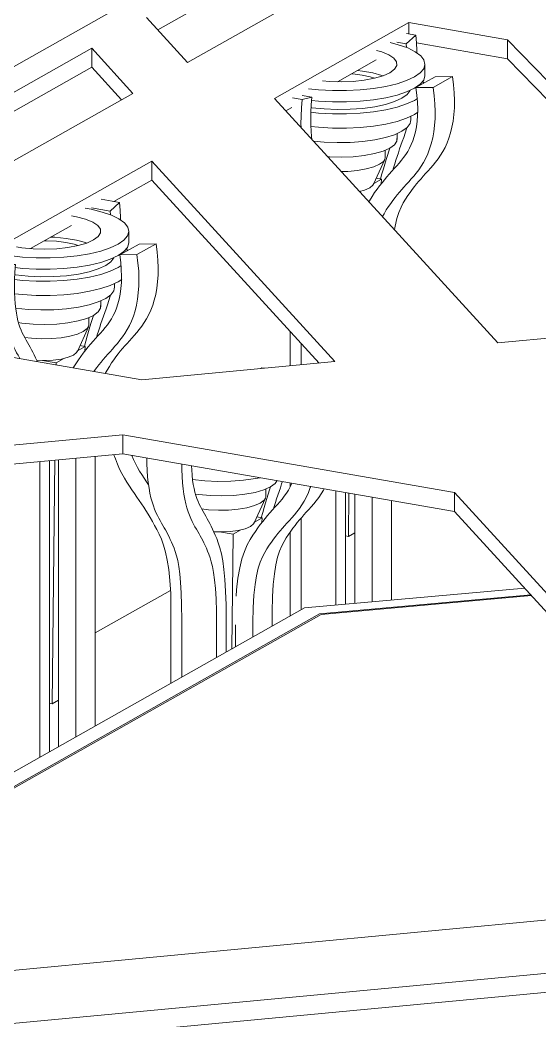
# Model space of a CAD drawing. Header units: millimetres. Extents: x -46414 to 39435, y -16675 to 32999.
# Drawn here: x -37234 to -34626, y -6476 to -1455 of the extents above; entities that cross this region are included whole.
import ezdxf

# ---------------------------------------------------------------- set-up
doc = ezdxf.new("R2010")
doc.units = ezdxf.units.MM
for name, color, linetype, lineweight in [('A-FLOR', 192, 'Continuous', 9), ('A-GENM', 13, 'Continuous', 9), ('I-WALL', 2, 'Continuous', 9)]:
    doc.layers.add(name, color=color, linetype=linetype, lineweight=lineweight)

# ---------------------------------------------------------------- blocks, each defined once
blk = doc.blocks.new('Family1 - Family1-218933-3D 2')
at = {"layer": 'A-GENM'}
for p, q in [((-31985.1, 1294), (-43827.3, -5394.6)), ((-35735, -1296.1), (-36392.9, -1667.7)), ((-36199.4, -1310.4), (-36542.4, -1504.1)), ((-36392.9, -1667.7), (-36599.6, -1441.4)), ((-35957.2, -1848.1), (-35284, -1467.9)), ((-35284, -1467.9), (-34788.1, -1554.1)), ((-35284, -1524.2), (-35284, -1467.9)), ((-34788.1, -1554.1), (-33442.9, -2943.1)), ((-34788.1, -1649.1), (-34788.1, -1554.1)), ((-39167.7, -2891.9), (-36873.9, -1596.4)), ((-36873.9, -1596.4), (-36667.2, -1822.7)), ((-36873.9, -1691.3), (-36873.9, -1596.4)), ((-34788.1, -1649.1), (-35245.4, -1569.5)), ((-35446.8, -1654.8), (-35640.7, -1764.3)), ((-33527.2, -2951.1), (-34788.1, -1649.1)), ((-36873.9, -1691.3), (-39039.2, -2914.3)), ((-36724.4, -1855), (-36873.9, -1691.3)), ((-36667.2, -1822.7), (-38703.3, -2972.7)), ((-34836.8, -3074.5), (-35957.2, -1848.1)), ((-35870.3, -1894), (-35900, -1910.8)), ((-38070.4, -3008.1), (-36573.4, -2162.5)), ((-36573.4, -2162.5), (-35654.3, -3168.5)), ((-36573.4, -2257.5), (-36573.4, -2162.5)), ((-36573.4, -2257.5), (-36763.1, -2364.6)), ((-35734.2, -3176.1), (-36573.4, -2257.5)), ((-36975.8, -2484.8), (-37181.7, -2601)), ((-33442.9, -2943.1), (-34836.8, -3074.5)), ((-36622.7, -3259.8), (-38070.4, -3008.1)), ((-35654.3, -3168.5), (-36622.7, -3259.8)), ((-39063, -3756.9), (-36717.6, -3535.9)), ((-36717.6, -3535.9), (-35054.5, -3825.1)), ((-36717.6, -3535.9), (-36717.6, -3630.9)), ((-36717.6, -3630.9), (-39063, -3851.8)), ((-35054.5, -3920), (-36717.6, -3630.9)), ((-35054.5, -3825.1), (-33214.1, -5839.5)), ((-35054.5, -3920), (-35054.5, -3825.1)), ((-33293.9, -5847), (-35054.5, -3920)), ((-33214.1, -5839.5), (-38437.7, -6331.7)), ((-37441.1, -6505), (-32989.3, -6085.5)), ((-32989.3, -6180.5), (-37086.9, -6566.5))]:
    blk.add_line(p, q, dxfattribs=at)
blk = doc.blocks.new('Family8 - COLUMN-V25-3D 2')
at = {"layer": 'A-GENM'}
for p, q in [((-36734.4, -2369.6), (-36827.3, -2353.4)), ((-36875.1, -2396.9), (-36782.2, -2413.1)), ((-36734.4, -2369.6), (-36782.2, -2413.1)), ((-36782.2, -2413.1), (-36780.5, -2432.5)), ((-36688.5, -2571.8), (-36688.5, -2514.8)), ((-36636.9, -2578.4), (-36733.8, -2633.1)), ((-36699.6, -2602), (-36694.1, -2610.8)), ((-36647.7, -2631.6), (-36550.8, -2576.9)), ((-36636.9, -2578.4), (-36550.8, -2576.9)), ((-36647.7, -2631.6), (-36733.8, -2633.1)), ((-37398.1, -2675.8), (-37304.6, -2692)), ((-37256.8, -2681.5), (-37350.3, -2665.3)), ((-37256.8, -2681.5), (-37304.6, -2692)), ((-36726.1, -2686.9), (-36741.9, -2696.8)), ((-36723.8, -2756.5), (-36741.9, -2768)), ((-36759.7, -2798.4), (-36759.7, -2776.4)), ((-36828.7, -2893.1), (-36828.7, -2863.5)), ((-36887.9, -2983.3), (-36887.9, -2946.9)), ((-36946.2, -3117.5), (-36890.1, -2993.2)), ((-36945.5, -3113.6), (-36907.4, -3092.1)), ((-36907.4, -3092.1), (-36933.6, -3087.6)), ((-36907.4, -3092.1), (-36908.3, -3115.3)), ((-37120.4, -3162.6), (-37053, -3174.3)), ((-37053, -3174.3), (-37014, -3152.3)), ((-37053.1, -3184.9), (-37053, -3174.3)), ((-37072.4, -4884.4), (-37058.5, -3663)), ((-37040.5, -3661.3), (-37040.5, -5100.5)), ((-36953.1, -5051.2), (-36953.1, -3653)), ((-36856.2, -3643.9), (-36856.2, -4996.4)), ((-37364.2, -3691.8), (-37364.2, -5283.4)), ((-37309.7, -5252.6), (-37309.7, -3686.6)), ((-37135.1, -3670.2), (-37135.1, -5154)), ((-37086.6, -3665.6), (-37086.6, -5126.6)), ((-37040.5, -4866.3), (-37072.4, -4884.4)), ((-37072.4, -4884.4), (-37086.6, -4881.9))]:
    blk.add_line(p, q, dxfattribs=at)
for points in [[(-36907.1, -2398.5, 0), (-36877.2, -2404.2, 0), (-36822.3, -2417.9, 0), (-36775.4, -2434.2, 0), (-36737.6, -2452.7, 0), (-36710.1, -2472.9, 0), (-36693.6, -2494.3, 0), (-36688.6, -2516.2, 0), (-36695.1, -2538.1, 0), (-36713, -2559.4, 0), (-36741.9, -2579.4, 0)], [(-36729, -2459, 0), (-36729.4, -2447.3, 0), (-36731.3, -2408.8, 0), (-36734.4, -2369.6, 0)], [(-36975.1, -2436.9, 0), (-36949.9, -2441.8, 0), (-36905, -2454, 0), (-36869.3, -2468.9, 0), (-36844.1, -2485.8, 0), (-36830.8, -2504, 0), (-36829.8, -2522.6, 0), (-36841.1, -2541, 0), (-36864.4, -2558.1, 0)], [(-36864.4, -2558.1, 0), (-36898.5, -2573.4, 0), (-36942.1, -2586.1, 0), (-36993.1, -2595.7, 0), (-37049.4, -2601.8, 0), (-37108.4, -2604, 0), (-37167.7, -2602.4, 0), (-37224.6, -2596.9, 0), (-37251.3, -2592.8, 0)], [(-37080.6, -2543.6, 0), (-37058.9, -2544.7, 0), (-37002, -2550.1, 0), (-36949.9, -2559.2, 0), (-36905, -2571.4, 0), (-36899, -2573.5, 0)], [(-36741.9, -2579.4, 0), (-36780.9, -2597.7, 0), (-36828.9, -2613.7, 0), (-36884.7, -2627, 0), (-36946.8, -2637.3, 0), (-37013.3, -2644.2, 0), (-37082.6, -2647.6, 0), (-37152.8, -2647.4, 0), (-37221.9, -2643.5, 0), (-37288, -2636.2, 0), (-37320.3, -2631.1, 0)], [(-37112.4, -2561.6, 0), (-37100.3, -2561.7, 0), (-37050.5, -2564.4, 0), (-37003.9, -2570.4, 0), (-36962.8, -2579.6, 0), (-36942.5, -2586.1, 0)], [(-36550.8, -2576.9, 0), (-36545.2, -2618.9, 0), (-36541.8, -2659, 0), (-36540.4, -2697.3, 0), (-36541, -2733.7, 0), (-36543.4, -2768.1, 0), (-36547.5, -2800.6, 0), (-36553.1, -2831, 0), (-36560.1, -2859.5, 0), (-36568.3, -2885.9, 0), (-36577.6, -2910.2, 0), (-36587.9, -2932.6, 0), (-36599, -2953.3, 0), (-36610.7, -2972.4, 0), (-36622.9, -2990.1, 0), (-36635.4, -3006.6, 0), (-36648, -3022, 0), (-36660.7, -3036.6, 0), (-36673.1, -3050.5, 0), (-36685.3, -3063.9, 0), (-36697, -3077, 0), (-36708.4, -3089.9, 0), (-36719.6, -3102.8, 0), (-36730.6, -3116, 0), (-36741.4, -3129.6, 0), (-36752.3, -3143.8, 0), (-36763.3, -3158.9, 0), (-36774.4, -3174.9, 0), (-36785.7, -3192.1, 0), (-36797.2, -3211.1, 0), (-36805.8, -3227.6, 0)], [(-36741.9, -2636.4, 0), (-36713, -2616.4, 0), (-36695.1, -2595.1, 0), (-36688.6, -2573.2, 0), (-36688.5, -2571.8, 0)], [(-37258.4, -2696.9, 0), (-37221.9, -2700.5, 0), (-37152.8, -2704.3, 0), (-37082.6, -2704.6, 0), (-37013.3, -2701.2, 0), (-36946.8, -2694.3, 0), (-36884.7, -2684, 0), (-36828.9, -2670.7, 0), (-36780.9, -2654.7, 0), (-36741.9, -2636.4, 0)], [(-36733.8, -2633.1, 0), (-36728.8, -2670.9, 0), (-36725.8, -2706.7, 0), (-36724.7, -2740.4, 0), (-36725.4, -2772.1, 0), (-36727.7, -2801.8, 0), (-36731.4, -2829.3, 0), (-36736.3, -2854.8, 0), (-36742.3, -2878.2, 0), (-36749.3, -2899.4, 0), (-36757.1, -2918.7, 0), (-36765.7, -2936.6, 0), (-36775, -2953.1, 0), (-36784.9, -2968.7, 0), (-36795.5, -2983.5, 0), (-36806.6, -2997.7, 0), (-36818.3, -3011.5, 0), (-36830.3, -3025.1, 0), (-36842.7, -3038.8, 0), (-36855.2, -3052.6, 0), (-36867.5, -3066.5, 0), (-36879.7, -3080.5, 0), (-36891.9, -3094.9, 0), (-36904, -3109.8, 0), (-36916.3, -3125.5, 0), (-36928.5, -3142.1, 0), (-36941, -3159.8, 0), (-36953.6, -3178.7, 0), (-36966.7, -3199.9, 0)], [(-36863.2, -3217.9, 0), (-36860.2, -3213.6, 0), (-36849.2, -3198.5, 0), (-36838.3, -3184.3, 0), (-36827.4, -3170.7, 0), (-36816.4, -3157.5, 0), (-36805.3, -3144.6, 0), (-36793.9, -3131.7, 0), (-36782.1, -3118.6, 0), (-36770, -3105.2, 0), (-36757.5, -3091.3, 0), (-36744.9, -3076.8, 0), (-36732.3, -3061.3, 0), (-36719.8, -3044.8, 0), (-36707.6, -3027.1, 0), (-36695.9, -3008, 0), (-36684.8, -2987.3, 0), (-36674.5, -2964.9, 0), (-36665.2, -2940.6, 0), (-36656.9, -2914.2, 0), (-36650, -2885.7, 0), (-36644.4, -2855.3, 0), (-36640.3, -2822.8, 0), (-36637.9, -2788.4, 0), (-36637.3, -2752, 0), (-36638.6, -2713.7, 0), (-36642.1, -2673.6, 0), (-36647.7, -2631.6, 0)], [(-36763, -2647.3, 0), (-36777.9, -2667.2, 0), (-36804.1, -2686, 0)], [(-37304.6, -2692, 0), (-37307.7, -2734.8, 0), (-37309.6, -2775.4, 0), (-37310.3, -2813.9, 0), (-37310, -2850.2, 0), (-37308.7, -2884.3, 0), (-37306.4, -2916.2, 0), (-37303.3, -2945.9, 0), (-37299.4, -2973.3, 0), (-37294.9, -2998.6, 0), (-37289.7, -3021.6, 0), (-37284, -3042.6, 0), (-37277.8, -3061.7, 0), (-37271.3, -3079.2, 0), (-37264.6, -3095.2, 0), (-37257.6, -3109.9, 0), (-37250.6, -3123.6, 0), (-37243.6, -3136.5, 0), (-37236.7, -3148.6, 0), (-37233.8, -3153.6, 0)], [(-36741.9, -2696.8, 0), (-36780.9, -2715.1, 0), (-36828.9, -2731.1, 0), (-36884.7, -2744.4, 0), (-36946.8, -2754.7, 0), (-37013.3, -2761.6, 0), (-37082.6, -2765, 0), (-37152.8, -2764.7, 0), (-37221.9, -2760.9, 0), (-37261.9, -2756.9, 0)], [(-37146.4, -3168.6, 0), (-37148.7, -3163.4, 0), (-37155.6, -3148.5, 0), (-37162.3, -3134.5, 0), (-37169.1, -3121.2, 0), (-37175.8, -3108.5, 0), (-37182.6, -3096.2, 0), (-37189.4, -3084.1, 0), (-37196.4, -3072.1, 0), (-37203.2, -3060.1, 0), (-37209.9, -3048.1, 0), (-37216.4, -3035.9, 0), (-37222.5, -3023.3, 0), (-37228.4, -3010, 0), (-37233.9, -2995.8, 0), (-37239.1, -2980.5, 0), (-37243.9, -2963.9, 0), (-37248.2, -2945.7, 0), (-37252, -2925.4, 0), (-37255.4, -2902.9, 0), (-37258.1, -2878.1, 0), (-37260.2, -2851, 0), (-37261.4, -2821.7, 0), (-37261.8, -2790.1, 0), (-37261.2, -2756.2, 0), (-37259.6, -2720, 0), (-37256.8, -2681.5, 0)], [(-36804.1, -2686, 0), (-36840.9, -2702.8, 0), (-36887, -2717.3, 0), (-36940.7, -2728.9, 0), (-37000.4, -2737.2, 0), (-37063.9, -2741.9, 0), (-37129, -2742.9, 0), (-37193.6, -2740.1, 0), (-37255.5, -2733.6, 0), (-37260.4, -2732.9, 0)], [(-37476.4, -2926.3, 0), (-37487, -2911, 0), (-37499, -2893.1, 0), (-37510.6, -2875.3, 0), (-37521.8, -2857.2, 0), (-37532.3, -2838.7, 0), (-37542.3, -2819.7, 0), (-37548, -2808, 0)], [(-37408.4, -3123.2, 0), (-37411.3, -3118.3, 0), (-37418.2, -3106.1, 0), (-37425.2, -3093.3, 0), (-37432.2, -3079.6, 0), (-37439.2, -3064.8, 0), (-37445.9, -3048.8, 0), (-37452.4, -3031.4, 0), (-37458.6, -3012.2, 0), (-37464.3, -2991.3, 0), (-37469.5, -2968.2, 0), (-37474, -2943, 0), (-37477.9, -2915.5, 0), (-37481, -2885.8, 0), (-37483.3, -2853.9, 0), (-37484.6, -2819.8, 0), (-37484.9, -2783.5, 0), (-37484.8, -2772.4, 0)], [(-36741.9, -2768, 0), (-36780.9, -2786.3, 0), (-36828.9, -2802.3, 0), (-36884.7, -2815.6, 0), (-36946.8, -2825.9, 0), (-37013.3, -2832.8, 0), (-37082.6, -2836.2, 0), (-37152.8, -2836, 0), (-37221.9, -2832.1, 0), (-37261.7, -2828.2, 0)], [(-36760.1, -2793.1, 0), (-36763, -2813.6, 0), (-36777.9, -2833.5, 0), (-36804.1, -2852.2, 0)], [(-37620.5, -2848.9, 0), (-37609.7, -2870.2, 0), (-37597.5, -2892.2, 0), (-37585, -2913, 0), (-37572.4, -2932.9, 0), (-37559.7, -2951.9, 0), (-37547.3, -2970.1, 0), (-37535.1, -2987.7, 0), (-37523.4, -3004.8, 0), (-37512, -3021.7, 0), (-37500.8, -3038.5, 0), (-37489.9, -3055.5, 0), (-37479, -3072.9, 0), (-37468.1, -3090.9, 0), (-37457.1, -3109.8, 0), (-37454.1, -3115.1, 0)], [(-36804.1, -2852.2, 0), (-36840.9, -2869.1, 0), (-36887, -2883.6, 0), (-36940.7, -2895.1, 0), (-37000.4, -2903.4, 0), (-37063.9, -2908.1, 0), (-37129, -2909.1, 0), (-37193.6, -2906.3, 0), (-37255.5, -2899.9, 0)], [(-36849.8, -3046.5, 0), (-36846.2, -3034.7, 0), (-36840.2, -3015.2, 0), (-36834.1, -2996.3, 0), (-36828, -2977.8, 0), (-36821.9, -2959.4, 0), (-36815.5, -2940.9, 0), (-36809, -2922.1, 0), (-36802.3, -2902.8, 0), (-36795.4, -2882.9, 0), (-36788.3, -2862.1, 0), (-36781.3, -2840.5, 0), (-36779.5, -2834.7, 0)], [(-36829.2, -2887.5, 0), (-36829.8, -2900.9, 0), (-36841.1, -2919.2, 0), (-36864.4, -2936.4, 0)], [(-36864.4, -2936.4, 0), (-36898.5, -2951.7, 0), (-36942.1, -2964.4, 0), (-36993.1, -2974, 0), (-37049.4, -2980, 0), (-37108.4, -2982.3, 0), (-37167.7, -2980.7, 0), (-37224.6, -2975.2, 0), (-37242.1, -2972.6, 0)], [(-36864.8, -2936.5, 0), (-36869.9, -2951.8, 0), (-36876.6, -2972.7, 0), (-36883.4, -2994.4, 0), (-36890.2, -3017, 0), (-36897.1, -3040.7, 0), (-36904.1, -3065.7, 0), (-36910.9, -3091.3, 0)], [(-36887.9, -2981.9, 0), (-36888.3, -2987.4, 0), (-36896.8, -3003, 0), (-36916.2, -3017.6, 0)], [(-36916.2, -3017.6, 0), (-36945.5, -3030.5, 0), (-36983.1, -3041, 0), (-37027.4, -3048.6, 0), (-37075.9, -3053, 0), (-37126.3, -3053.8, 0), (-37176, -3051.2, 0), (-37211.1, -3047, 0)], [(-36965.7, -3135.7, 0), (-36991.9, -3146.8, 0), (-37026.4, -3155.4, 0), (-37066.8, -3160.9, 0), (-37110.4, -3162.9, 0), (-37149.7, -3161.7, 0)], [(-36945, -3113.9, 0), (-36949.6, -3122.9, 0), (-36965.7, -3135.7, 0)]]:
    blk.add_polyline3d(points, dxfattribs=at)
blk = doc.blocks.new('Family8 - COLUMN-V26-3D 2')
at = {"layer": 'A-GENM'}
for p, q in [((-35248.5, -1530.4), (-35296.3, -1573.8)), ((-35248.5, -1530.4), (-35295.9, -1522.1)), ((-35343.7, -1565.6), (-35296.3, -1573.8)), ((-35296.3, -1573.8), (-35294.6, -1593.3)), ((-35202.7, -1732.6), (-35202.7, -1675.6)), ((-35151.1, -1739.2), (-35247.9, -1793.9)), ((-35161.8, -1792.4), (-35064.9, -1737.6)), ((-35151.1, -1739.2), (-35064.9, -1737.6)), ((-35161.8, -1792.4), (-35247.9, -1793.9)), ((-35213.8, -1762.8), (-35208.2, -1771.6)), ((-35866.7, -1844.5), (-35818.7, -1852.8)), ((-35770.9, -1842.3), (-35818.9, -1834)), ((-35770.9, -1842.3), (-35818.7, -1852.8)), ((-35240.2, -1847.7), (-35256, -1857.6)), ((-35273.9, -1959.2), (-35273.9, -1937.2)), ((-35237.9, -1917.3), (-35256, -1928.8)), ((-35342.8, -2053.9), (-35342.8, -2024.2)), ((-35402, -2144.1), (-35402, -2107.7)), ((-35460.3, -2278.3), (-35404.2, -2154)), ((-35459.6, -2274.4), (-35421.6, -2252.9)), ((-35421.6, -2252.9), (-35447.7, -2248.3)), ((-35421.6, -2252.9), (-35422.5, -2276.1)), ((-35530.9, -2314.7), (-35528.2, -2313.1)), ((-35878.4, -3018.2), (-35878.4, -3189.6)), ((-35823.9, -3184.5), (-35823.9, -3077.9)), ((-35878.4, -3776.8), (-35878.4, -3796.7)), ((-35649.3, -3816.6), (-35649.3, -4390)), ((-35600.8, -3825), (-35600.8, -4385.6)), ((-35586.6, -4045.1), (-35584.1, -3827.9)), ((-35554.6, -3833.1), (-35554.6, -4381.5)), ((-35467.2, -4373.6), (-35467.2, -3848.3)), ((-35370.3, -3865.1), (-35370.3, -4364.9)), ((-35823.9, -4413.4), (-35823.9, -3953.2)), ((-35878.4, -4022.5), (-35878.4, -4443.1)), ((-35586.6, -4045.1), (-35600.8, -4042.7)), ((-35554.6, -4027.1), (-35586.6, -4045.1))]:
    blk.add_line(p, q, dxfattribs=at)
for points in [[(-35243.2, -1619.8, 0), (-35243.5, -1608.1, 0), (-35245.4, -1569.6, 0), (-35248.5, -1530.4, 0)], [(-35377.2, -1568.1, 0), (-35336.5, -1578.6, 0), (-35289.5, -1595, 0), (-35251.8, -1613.5, 0), (-35224.3, -1633.7, 0), (-35207.8, -1655.1, 0), (-35202.7, -1677, 0), (-35209.2, -1698.9, 0), (-35227.2, -1720.2, 0), (-35256, -1740.2, 0)], [(-35445.8, -1606.9, 0), (-35419.2, -1614.8, 0), (-35383.4, -1629.7, 0), (-35358.3, -1646.6, 0), (-35344.9, -1664.8, 0), (-35343.9, -1683.4, 0), (-35355.3, -1701.7, 0), (-35378.5, -1718.9, 0)], [(-35256, -1740.2, 0), (-35295, -1758.5, 0), (-35343, -1774.5, 0), (-35398.9, -1787.8, 0), (-35460.9, -1798.1, 0), (-35527.5, -1805, 0), (-35596.8, -1808.4, 0), (-35666.9, -1808.1, 0), (-35736, -1804.3, 0), (-35786.2, -1799.1, 0)], [(-35378.5, -1718.9, 0), (-35412.7, -1734.2, 0), (-35456.2, -1746.9, 0), (-35507.2, -1756.5, 0), (-35563.5, -1762.5, 0), (-35622.6, -1764.8, 0), (-35681.8, -1763.2, 0), (-35717.2, -1760.3, 0)], [(-35570.6, -1724.6, 0), (-35564.7, -1725.1, 0), (-35518.1, -1731.2, 0), (-35476.9, -1740.4, 0), (-35456.7, -1746.9, 0)], [(-35541.3, -1708, 0), (-35516.1, -1710.9, 0), (-35464.1, -1719.9, 0), (-35419.2, -1732.2, 0), (-35413.1, -1734.3, 0)], [(-35064.9, -1737.6, 0), (-35059.3, -1779.6, 0), (-35055.9, -1819.8, 0), (-35054.6, -1858.1, 0), (-35055.2, -1894.4, 0), (-35057.6, -1928.9, 0), (-35061.6, -1961.3, 0), (-35067.2, -1991.8, 0), (-35074.2, -2020.2, 0), (-35082.4, -2046.6, 0), (-35091.8, -2071, 0), (-35102, -2093.4, 0), (-35113.1, -2114.1, 0), (-35124.8, -2133.2, 0), (-35137, -2150.9, 0), (-35149.5, -2167.4, 0), (-35162.2, -2182.8, 0), (-35174.8, -2197.4, 0), (-35187.3, -2211.3, 0), (-35199.4, -2224.7, 0), (-35211.2, -2237.7, 0), (-35222.6, -2250.6, 0), (-35233.7, -2263.6, 0), (-35244.7, -2276.8, 0), (-35255.6, -2290.4, 0), (-35266.5, -2304.6, 0), (-35277.4, -2319.6, 0), (-35288.5, -2335.7, 0), (-35299.9, -2352.9, 0), (-35311.3, -2371.9, 0), (-35322.6, -2393.8, 0), (-35333.4, -2419.8, 0), (-35343.4, -2450.9, 0), (-35352.2, -2488.3, 0), (-35355.5, -2505.9, 0)], [(-35256, -1797.2, 0), (-35227.2, -1777.1, 0), (-35209.2, -1755.9, 0), (-35202.7, -1734, 0), (-35202.7, -1732.6, 0)], [(-35772.5, -1857.7, 0), (-35736, -1861.3, 0), (-35666.9, -1865.1, 0), (-35596.8, -1865.4, 0), (-35527.5, -1862, 0), (-35460.9, -1855, 0), (-35398.9, -1844.8, 0), (-35343, -1831.5, 0), (-35295, -1815.4, 0), (-35256, -1797.2, 0)], [(-35247.9, -1793.9, 0), (-35242.9, -1831.7, 0), (-35239.9, -1867.5, 0), (-35238.9, -1901.2, 0), (-35239.5, -1932.9, 0), (-35241.8, -1962.5, 0), (-35245.5, -1990.1, 0), (-35250.4, -2015.6, 0), (-35256.5, -2038.9, 0), (-35263.5, -2060.2, 0), (-35271.3, -2079.5, 0), (-35279.8, -2097.3, 0), (-35289.1, -2113.9, 0), (-35299.1, -2129.5, 0), (-35309.6, -2144.2, 0), (-35320.8, -2158.4, 0), (-35332.4, -2172.3, 0), (-35344.5, -2185.9, 0), (-35356.9, -2199.6, 0), (-35369.3, -2213.4, 0), (-35381.6, -2227.2, 0), (-35393.9, -2241.2, 0), (-35406, -2255.6, 0), (-35418.2, -2270.6, 0), (-35430.4, -2286.3, 0), (-35442.7, -2302.9, 0), (-35455.1, -2320.6, 0), (-35467.7, -2339.5, 0), (-35481.5, -2361.7, 0), (-35483.9, -2365.9, 0)], [(-35415.6, -2440.6, 0), (-35408.2, -2426.6, 0), (-35396.7, -2407.6, 0), (-35385.4, -2390.4, 0), (-35374.3, -2374.4, 0), (-35363.3, -2359.3, 0), (-35352.5, -2345.1, 0), (-35341.6, -2331.5, 0), (-35330.6, -2318.3, 0), (-35319.4, -2305.4, 0), (-35308, -2292.4, 0), (-35296.3, -2279.4, 0), (-35284.2, -2266, 0), (-35271.7, -2252.1, 0), (-35259, -2237.5, 0), (-35246.4, -2222.1, 0), (-35233.9, -2205.6, 0), (-35221.7, -2187.9, 0), (-35210, -2168.8, 0), (-35198.9, -2148.1, 0), (-35188.6, -2125.7, 0), (-35179.3, -2101.3, 0), (-35171.1, -2075, 0), (-35164.1, -2046.5, 0), (-35158.5, -2016, 0), (-35154.4, -1983.6, 0), (-35152, -1949.2, 0), (-35151.4, -1912.8, 0), (-35152.8, -1874.5, 0), (-35156.2, -1834.4, 0), (-35161.8, -1792.4, 0)], [(-35818.7, -1852.8, 0), (-35821.8, -1895.6, 0), (-35823.7, -1936.2, 0), (-35824.5, -1974.7, 0), (-35824.4, -1993.9, 0)], [(-35256, -1857.6, 0), (-35295, -1875.8, 0), (-35343, -1891.8, 0), (-35398.9, -1905.2, 0), (-35460.9, -1915.4, 0), (-35527.5, -1922.3, 0), (-35596.8, -1925.7, 0), (-35666.9, -1925.5, 0), (-35736, -1921.7, 0), (-35776.1, -1917.7, 0)], [(-35770.9, -2052.4, 0), (-35772.3, -2038.9, 0), (-35774.3, -2011.8, 0), (-35775.6, -1982.5, 0), (-35776, -1950.9, 0), (-35775.4, -1917, 0), (-35773.7, -1880.8, 0), (-35770.9, -1842.3, 0)], [(-35318.3, -1846.7, 0), (-35355.1, -1863.6, 0), (-35401.1, -1878.1, 0), (-35454.9, -1889.7, 0), (-35514.5, -1898, 0), (-35578, -1902.7, 0), (-35643.2, -1903.7, 0), (-35707.8, -1900.9, 0), (-35769.7, -1894.4, 0), (-35774.5, -1893.7, 0)], [(-35277.2, -1808.1, 0), (-35292, -1828, 0), (-35318.3, -1846.7, 0)], [(-35256, -1928.8, 0), (-35295, -1947.1, 0), (-35343, -1963.1, 0), (-35398.9, -1976.4, 0), (-35460.9, -1986.7, 0), (-35527.5, -1993.6, 0), (-35596.8, -1997, 0), (-35666.9, -1996.8, 0), (-35736, -1992.9, 0), (-35775.8, -1988.9, 0)], [(-35274.3, -1953.9, 0), (-35277.2, -1974.3, 0), (-35292, -1994.3, 0), (-35318.3, -2013, 0)], [(-35363.9, -2207.3, 0), (-35360.4, -2195.5, 0), (-35354.3, -2176, 0), (-35348.3, -2157.1, 0), (-35342.2, -2138.5, 0), (-35336, -2120.2, 0), (-35329.7, -2101.7, 0), (-35323.2, -2082.9, 0), (-35316.4, -2063.6, 0), (-35309.5, -2043.7, 0), (-35302.5, -2022.9, 0), (-35295.5, -2001.3, 0), (-35293.7, -1995.5, 0)], [(-35318.3, -2013, 0), (-35355.1, -2029.9, 0), (-35401.1, -2044.3, 0), (-35454.9, -2055.9, 0), (-35514.5, -2064.2, 0), (-35578, -2068.9, 0), (-35643.2, -2069.9, 0), (-35707.8, -2067.1, 0), (-35762.5, -2061.6, 0)], [(-35343.4, -2048.3, 0), (-35343.9, -2061.7, 0), (-35355.3, -2080, 0), (-35378.5, -2097.2, 0)], [(-35378.5, -2097.2, 0), (-35412.7, -2112.4, 0), (-35456.2, -2125.1, 0), (-35507.2, -2134.7, 0), (-35563.5, -2140.8, 0), (-35622.6, -2143.1, 0), (-35681.8, -2141.4, 0), (-35690.1, -2140.9, 0)], [(-35379, -2097.3, 0), (-35384, -2112.6, 0), (-35390.8, -2133.5, 0), (-35397.6, -2155.2, 0), (-35404.4, -2177.8, 0), (-35411.3, -2201.5, 0), (-35418.3, -2226.5, 0), (-35425, -2252, 0)], [(-35402.1, -2142.7, 0), (-35402.4, -2148.2, 0), (-35410.9, -2163.8, 0), (-35430.3, -2178.4, 0)], [(-35430.3, -2178.4, 0), (-35459.6, -2191.3, 0), (-35497.3, -2201.8, 0), (-35541.5, -2209.4, 0), (-35590, -2213.8, 0), (-35622.6, -2214.7, 0)], [(-35479.9, -2296.5, 0), (-35506.1, -2307.6, 0), (-35530.9, -2314.2, 0)], [(-35459.1, -2274.7, 0), (-35463.7, -2283.7, 0), (-35479.9, -2296.5, 0)]]:
    blk.add_polyline3d(points, dxfattribs=at)
blk = doc.blocks.new('Family8 - COLUMN-V31-3D 2')
at = {"layer": 'A-GENM'}
for p, q in [((-36026.4, -3203.6), (-36021.6, -3199.2)), ((-36006.8, -3201.7), (-36021.6, -3199.2)), ((-36000.4, -3843.3), (-36000.4, -3806.8)), ((-36058.8, -3977.4), (-36002.7, -3853.2)), ((-36058, -3973.6), (-36020, -3952.1)), ((-36020, -3952.1), (-36046.1, -3947.5)), ((-36020, -3952.1), (-36020.9, -3975.3)), ((-36165.5, -4034.3), (-36126.6, -4012.3)), ((-36233, -4022.6), (-36165.5, -4034.3)), ((-36172.1, -4610.1), (-36165.5, -4034.3)), ((-36476.8, -4405.5), (-36476.8, -4782.2)), ((-36422.3, -4751.4), (-36422.3, -4464.4)), ((-36199.2, -4467.4), (-36199.2, -4625.4)), ((-35968.7, -4422.3), (-35968.7, -4495.2)), ((-36247.7, -4494.8), (-36247.7, -4652.8)), ((-36153.1, -4488.6), (-36153.1, -4599.3)), ((-36065.6, -4549.9), (-36065.6, -4477))]:
    blk.add_line(p, q, dxfattribs=at)
for points in [[(-36762.7, -3635.2, 0), (-36755.4, -3656.5, 0), (-36745.1, -3682.5, 0), (-36734, -3707, 0), (-36722.3, -3730.2, 0), (-36710.1, -3752.2, 0), (-36697.6, -3773, 0), (-36684.9, -3792.8, 0), (-36672.3, -3811.8, 0), (-36659.8, -3830.1, 0), (-36647.7, -3847.7, 0), (-36636, -3864.8, 0), (-36624.5, -3881.7, 0), (-36613.4, -3898.5, 0), (-36602.4, -3915.5, 0), (-36591.5, -3932.9, 0), (-36580.6, -3950.9, 0), (-36569.7, -3969.7, 0), (-36558.6, -3989.6, 0), (-36547.3, -4010.8, 0), (-36535.8, -4033.8, 0), (-36524.5, -4059.6, 0), (-36513.7, -4089.4, 0), (-36503.7, -4124, 0), (-36494.9, -4164.4, 0), (-36487.4, -4211.8, 0), (-36481.7, -4267.1, 0), (-36478.1, -4331.3, 0), (-36476.8, -4405.5, 0)], [(-36588.9, -3786.3, 0), (-36599.5, -3770.9, 0), (-36611.6, -3753.1, 0), (-36623.2, -3735.2, 0), (-36634.3, -3717.1, 0), (-36644.9, -3698.7, 0), (-36654.9, -3679.7, 0), (-36664.2, -3659.9, 0), (-36672.7, -3639.1, 0)], [(-36422.3, -4464.4, 0), (-36423, -4390.9, 0), (-36425, -4328.5, 0), (-36428.2, -4276, 0), (-36432.3, -4232.2, 0), (-36437.2, -4196.1, 0), (-36442.8, -4166.3, 0), (-36448.8, -4141.9, 0), (-36455, -4121.5, 0), (-36461.4, -4104.1, 0), (-36467.7, -4088.4, 0), (-36473.8, -4074, 0), (-36479.9, -4060.5, 0), (-36485.9, -4047.8, 0), (-36492, -4035.7, 0), (-36498.1, -4024, 0), (-36504.3, -4012.6, 0), (-36510.6, -4001.3, 0), (-36517.1, -3989.9, 0), (-36523.8, -3978.2, 0), (-36530.8, -3966.1, 0), (-36537.8, -3953.2, 0), (-36544.8, -3939.6, 0), (-36551.7, -3924.8, 0), (-36558.5, -3908.8, 0), (-36565, -3891.3, 0), (-36571.1, -3872.2, 0), (-36576.8, -3851.2, 0), (-36582, -3828.2, 0), (-36586.6, -3802.9, 0), (-36590.5, -3775.5, 0), (-36593.6, -3745.8, 0), (-36595.8, -3713.9, 0), (-36597.1, -3679.8, 0), (-36597.5, -3651.9, 0)], [(-36422.9, -3682.3, 0), (-36422.6, -3710.1, 0), (-36421.2, -3744.2, 0), (-36419, -3776.1, 0), (-36415.9, -3805.8, 0), (-36412, -3833.3, 0), (-36407.4, -3858.5, 0), (-36402.3, -3881.6, 0), (-36396.5, -3902.6, 0), (-36390.4, -3921.7, 0), (-36383.9, -3939.1, 0), (-36377.1, -3955.2, 0), (-36370.2, -3969.9, 0), (-36363.2, -3983.6, 0), (-36356.2, -3996.4, 0), (-36349.2, -4008.6, 0), (-36342.5, -4020.3, 0), (-36336, -4031.7, 0), (-36329.7, -4043, 0), (-36323.5, -4054.4, 0), (-36317.4, -4066, 0), (-36311.4, -4078.1, 0), (-36305.3, -4090.8, 0), (-36299.2, -4104.3, 0), (-36293.1, -4118.8, 0), (-36286.8, -4134.4, 0), (-36280.4, -4151.9, 0), (-36274.2, -4172.2, 0), (-36268.2, -4196.7, 0), (-36262.7, -4226.4, 0), (-36257.7, -4262.6, 0), (-36253.6, -4306.3, 0), (-36250.4, -4358.8, 0), (-36248.4, -4421.3, 0), (-36247.7, -4494.8, 0)], [(-36199.2, -4467.4, 0), (-36200, -4388.1, 0), (-36202.3, -4319.8, 0), (-36205.9, -4261.3, 0), (-36210.8, -4211.1, 0), (-36216.9, -4168.4, 0), (-36224, -4132.2, 0), (-36231.8, -4101.8, 0), (-36239.8, -4076.7, 0), (-36247.4, -4056.4, 0), (-36254.4, -4039.3, 0), (-36261.3, -4023.4, 0), (-36268.1, -4008.5, 0), (-36274.9, -3994.5, 0), (-36281.6, -3981.2, 0), (-36288.4, -3968.5, 0), (-36295.2, -3956.2, 0), (-36302, -3944.1, 0), (-36308.9, -3932, 0), (-36315.8, -3920.1, 0), (-36322.5, -3908.1, 0), (-36328.9, -3895.9, 0), (-36335.1, -3883.2, 0), (-36341, -3869.9, 0), (-36346.5, -3855.8, 0), (-36351.7, -3840.5, 0), (-36356.4, -3823.9, 0), (-36360.7, -3805.6, 0), (-36364.6, -3785.4, 0), (-36368, -3762.8, 0), (-36370.7, -3738.1, 0), (-36372.7, -3711, 0), (-36373.7, -3690.9, 0)], [(-36030, -3750.6, 0), (-36053.3, -3755.1, 0), (-36112.9, -3763.4, 0), (-36176.4, -3768.1, 0), (-36241.6, -3769.1, 0), (-36306.2, -3766.3, 0), (-36368.1, -3759.8, 0)], [(-35943.9, -3765.3, 0), (-35953.7, -3779.2, 0), (-35977, -3796.3, 0)], [(-35977, -3796.3, 0), (-36011.1, -3811.6, 0), (-36054.6, -3824.3, 0), (-36105.7, -3833.9, 0), (-36161.9, -3840, 0), (-36221, -3842.3, 0), (-36280.3, -3840.6, 0), (-36337.1, -3835.2, 0), (-36354.7, -3832.6, 0)], [(-35869.7, -3778.7, 0), (-35878.2, -3796.5, 0), (-35887.5, -3813.1, 0), (-35897.5, -3828.7, 0), (-35908.1, -3843.4, 0), (-35919.2, -3857.6, 0), (-35930.8, -3871.5, 0), (-35942.9, -3885.1, 0), (-35955.3, -3898.8, 0), (-35967.8, -3912.6, 0), (-35980.1, -3926.4, 0), (-35992.3, -3940.4, 0), (-36004.4, -3954.8, 0), (-36016.6, -3969.8, 0), (-36028.8, -3985.5, 0), (-36041.1, -4002.1, 0), (-36053.5, -4019.7, 0), (-36066.1, -4038.6, 0), (-36079.9, -4060.9, 0), (-36094.3, -4088, 0), (-36108.4, -4120.3, 0), (-36121.1, -4158.3, 0), (-36132, -4202.6, 0), (-36140.9, -4253.9, 0), (-36147.5, -4313.4, 0), (-36149.8, -4344.4, 0)], [(-36065.6, -4477, 0), (-36064.3, -4403.3, 0), (-36060.7, -4340.3, 0), (-36055, -4287, 0), (-36047.5, -4242.2, 0), (-36038.7, -4204.8, 0), (-36028.7, -4173.7, 0), (-36017.9, -4147.7, 0), (-36006.6, -4125.8, 0), (-35995.1, -4106.8, 0), (-35983.8, -4089.6, 0), (-35972.7, -4073.5, 0), (-35961.8, -4058.5, 0), (-35950.9, -4044.3, 0), (-35940, -4030.7, 0), (-35929, -4017.5, 0), (-35917.9, -4004.5, 0), (-35906.4, -3991.6, 0), (-35894.7, -3978.6, 0), (-35882.6, -3965.2, 0), (-35870.1, -3951.3, 0), (-35857.5, -3936.7, 0), (-35844.8, -3921.3, 0), (-35832.3, -3904.8, 0), (-35820.1, -3887.1, 0), (-35808.4, -3868, 0), (-35797.3, -3847.3, 0), (-35787, -3824.9, 0), (-35777.7, -3800.5, 0), (-35775.8, -3794.8, 0)], [(-35977.4, -3796.5, 0), (-35982.5, -3811.8, 0), (-35989.2, -3832.7, 0), (-35996, -3854.4, 0), (-36002.8, -3876.9, 0), (-36009.7, -3900.6, 0), (-36016.7, -3925.7, 0), (-36023.5, -3951.2, 0)], [(-35707.8, -3806.6, 0), (-35711.5, -3813.2, 0), (-35723.3, -3832.4, 0), (-35735.4, -3850.1, 0), (-35747.9, -3866.6, 0), (-35760.6, -3882, 0), (-35773.2, -3896.6, 0), (-35785.7, -3910.5, 0), (-35797.8, -3923.9, 0), (-35809.6, -3936.9, 0), (-35821, -3949.8, 0), (-35832.1, -3962.8, 0), (-35843.1, -3976, 0), (-35854, -3989.6, 0), (-35864.9, -4003.8, 0), (-35875.8, -4018.8, 0), (-35886.9, -4034.8, 0), (-35898.3, -4052.1, 0), (-35909.7, -4071.1, 0), (-35921, -4093, 0), (-35931.8, -4119, 0), (-35941.8, -4150.1, 0), (-35950.7, -4187.5, 0), (-35958.1, -4232.3, 0), (-35963.8, -4285.6, 0), (-35967.5, -4348.5, 0), (-35968.7, -4422.3, 0)], [(-35962.3, -3906.5, 0), (-35958.8, -3894.7, 0), (-35952.7, -3875.2, 0), (-35946.7, -3856.3, 0), (-35940.6, -3837.7, 0), (-35934.4, -3819.3, 0), (-35928.1, -3800.9, 0), (-35921.6, -3782.1, 0), (-35917.4, -3770.1, 0)], [(-36000.5, -3841.9, 0), (-36000.8, -3847.4, 0), (-36009.4, -3863, 0), (-36028.7, -3877.6, 0)], [(-36028.7, -3877.6, 0), (-36058, -3890.4, 0), (-36095.7, -3901, 0), (-36139.9, -3908.6, 0), (-36188.4, -3912.9, 0), (-36238.8, -3913.8, 0), (-36288.6, -3911.1, 0), (-36323.7, -3906.9, 0)], [(-36078.3, -3995.7, 0), (-36104.5, -4006.8, 0), (-36139, -4015.4, 0), (-36179.4, -4020.9, 0), (-36223, -4022.9, 0), (-36262.2, -4021.7, 0)], [(-36057.5, -3973.9, 0), (-36062.1, -3982.9, 0), (-36078.3, -3995.7, 0)]]:
    blk.add_polyline3d(points, dxfattribs=at)

msp = doc.modelspace()

# ---------------------------------------------------------------- linework, layer by layer
at = {"layer": 'A-FLOR'}
for p, q in [((-36478.9, -4316.1), (-36856.2, -4529.2)), ((-34671.9, -4338.8), (-35732.1, -4433.9)), ((-35732.1, -4433.9), (-38938.1, -6244.7))]:
    msp.add_line(p, q, dxfattribs=at)
at = {"layer": 'I-WALL'}
for p, q in [((-35807.5, -4404.2), (-34702.7, -4305)), ((-34668.6, -4342.4), (-35724, -4437.1)), ((-39036, -6227.6), (-35807.5, -4404.2)), ((-35724, -4437.1), (-38927.6, -6246.5))]:
    msp.add_line(p, q, dxfattribs=at)

# ---------------------------------------------------------------- block references
at = {"layer": 'A-GENM'}
for name in ['Family1 - Family1-218933-3D 2', 'Family8 - COLUMN-V26-3D 2', 'Family8 - COLUMN-V25-3D 2', 'Family8 - COLUMN-V31-3D 2']:
    msp.add_blockref(name, (0, 0), dxfattribs=at)

doc.saveas('drawing.dxf')
